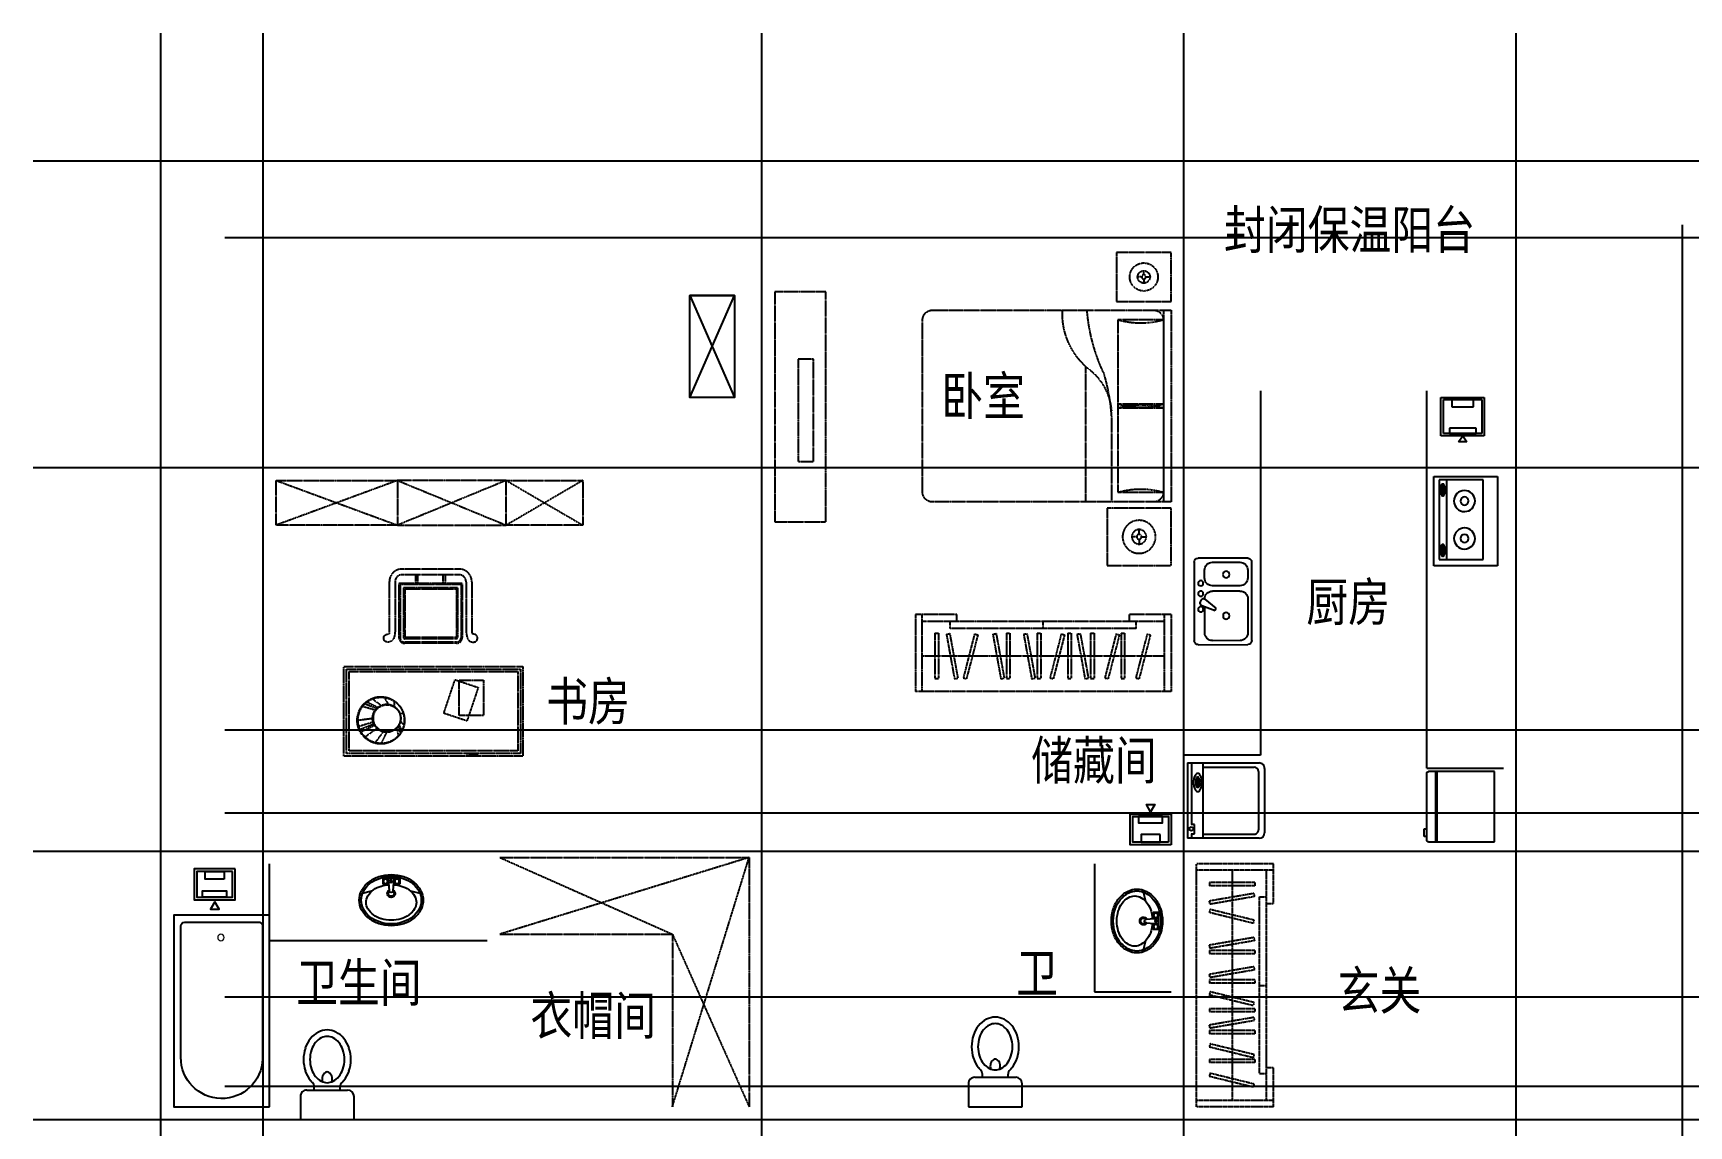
# Model space of a CAD drawing. Extents: x -1000 to 64800, y -15635 to 13400.
# Drawn here: x -1000 to 11950, y 4850 to 13400 of the extents above; entities that cross this region are included whole.
import ezdxf

# ---------------------------------------------------------------- set-up
doc = ezdxf.new("R2010")
doc.units = 0
doc.header["$LTSCALE"] = 10
doc.header["$MEASUREMENT"] = 0
doc.linetypes.add('CENTER2', pattern=[1.125, 0.75, -0.125, 0.125, -0.125])
doc.linetypes.add('DASH', pattern=[0.35, 0.25, -0.1])
doc.layers.add('DOTE', color=1, linetype='CENTER2', plot=False)
for name, color, linetype in [('line', 4, 'Continuous'), ('TEXT', 7, 'Continuous'), ('厨具洁具', 8, 'Continuous'), ('平面家具', 134, 'DASH'), ('面积', 6, 'Continuous')]:
    doc.layers.add(name, color=color, linetype=linetype)
doc.styles.add('DIM_FONT', font='', dxfattribs={"width": 0.8})
doc.styles.add('ST', font='SIMYOU.TTF', dxfattribs={"width": 0.8})
doc.styles.get("Standard").update_dxf_attribs({"font": 'gbenor.shx', "bigfont": 'gbcbig.shx'})
doc.styles.get('DIM_FONT').set_extended_font_data('Technical')

# ---------------------------------------------------------------- blocks, each defined once
blk = doc.blocks.new('nnn')
at = {"layer": '平面家具'}
for points in [[(39753, 20764), (39753, 18964), (39353, 18964), (39353, 20764)], [(39657, 20291), (39657, 19491), (39537, 19491), (39537, 20291)]]:
    blk.add_lwpolyline(points, close=True, dxfattribs=at)
blk = doc.blocks.new('A$C43944DE8')
at = {"layer": '平面家具'}
for p, q in [((1674, 2225), (1636, 2225)), ((1693, 2244), (1693, 2282)), ((1693, 2206), (1693, 2168)), ((1712, 2225), (1750, 2225)), ((1943, 1952), (76, 1952)), ((1273, 890), (1273, 1952)), ((1476, 1293), (1476, 1952)), ((1883, 452), (1883, 1952)), ((1943, 452), (1943, 1952)), ((0, 1876), (0, 528)), ((1527, 1188), (1527, 1876)), ((1527, 1876), (1883, 1876)), ((1883, 528), (1883, 1876)), ((1527, 1216), (1883, 1216)), ((1527, 528), (1527, 1216)), ((1883, 1188), (1527, 1188)), ((1883, 528), (1527, 528)), ((76, 452), (1943, 452)), ((1714, 192), (1682, 192)), ((1730, 208), (1730, 240)), ((1730, 175), (1730, 143)), ((1746, 192), (1778, 192))]:
    blk.add_line(p, q, dxfattribs=at)
for points in [[(1943, 2000), (1443, 2000), (1443, 2450), (1943, 2450)], [(1943, 0), (1517, 0), (1517, 383), (1943, 383)]]:
    blk.add_lwpolyline(points, close=True, dxfattribs=at)
for centre, radius, start, end in [((76, 1876), 76.2, 90, 180), ((1807, 1876), 76, 0, 90), ((1705, 2486), 635, 253.7398, 286.2602), ((1021, 1275), 457, 307.4298, 355.5017), ((-42, 1380), 1521, 343.0571, 356.6935), ((1705, 1826), 635, 253.7398, 286.2602), ((1705, 578), 635, 73.7398, 106.2602), ((1654, 478), 561, 129.3578, 182.6396), ((2691, 343), 1409, 155.0769, 175.5755), ((76, 528), 76.2, 180, 270), ((1705, -81), 635, 73.7398, 106.2602), ((1807, 528), 76, 270, 0)]:
    blk.add_arc(centre, radius, start, end, dxfattribs=at)
for centre, major_axis, start_param, end_param in [((1693, 2225), (0, 129), -1.570330743424031, 4.712854563755555), ((1693, 2225), (-40.1, 40.1), 3.928464393698623, 10.21164970087821), ((1693, 2225), (13.4, 13.4), 6.283185307179586, 12.56637061435917), ((1730, 192), (0, 110), -1.570628, 4.712557), ((1730, 192), (34.2, 34.2), 5.499261, 11.782446), ((1730, 192), (-11.4, 11.4), 4.712389, 10.995574)]:
    blk.add_ellipse(centre, major_axis=major_axis, ratio=1, start_param=start_param, end_param=end_param, dxfattribs=at)
blk = doc.blocks.new('451')
at = {"layer": '平面家具'}
for p, q in [((83073, 10497), (83073, 11097)), ((83073, 11097), (85073, 11097)), ((83126, 10497), (83126, 11097)), ((85021, 10497), (85021, 11097)), ((85073, 10497), (85073, 11097)), ((83235, 10655), (83323, 10998)), ((83260, 10648), (83349, 10992)), ((83349, 10992), (83323, 10998)), ((83437, 10642), (83437, 10997)), ((83463, 10997), (83437, 10997)), ((83463, 10642), (83463, 10997)), ((83477, 10655), (83565, 10998)), ((83503, 10648), (83591, 10992)), ((83591, 10992), (83565, 10998)), ((83675, 10642), (83675, 10997)), ((83702, 10997), (83675, 10997)), ((83702, 10642), (83702, 10997)), ((83746, 10999), (83720, 10994)), ((83783, 10645), (83720, 10994)), ((83809, 10650), (83746, 10999)), ((83854, 10642), (83854, 10997)), ((83880, 10997), (83854, 10997)), ((83880, 10642), (83880, 10997)), ((83906, 10655), (83994, 10998)), ((83932, 10648), (84020, 10992)), ((84020, 10992), (83994, 10998)), ((84092, 10642), (84092, 10997)), ((84119, 10997), (84092, 10997)), ((84119, 10642), (84119, 10997)), ((84163, 10999), (84137, 10994)), ((84200, 10645), (84137, 10994)), ((84226, 10650), (84163, 10999)), ((84333, 10642), (84333, 10997)), ((84359, 10997), (84333, 10997)), ((84359, 10642), (84359, 10997)), ((84404, 10999), (84378, 10994)), ((84441, 10645), (84378, 10994)), ((84467, 10650), (84404, 10999)), ((84584, 10655), (84673, 10998)), ((84610, 10648), (84698, 10992)), ((84698, 10992), (84673, 10998)), ((84767, 10999), (84741, 10994)), ((84804, 10645), (84741, 10994)), ((84830, 10650), (84767, 10999)), ((84893, 10642), (84893, 10997)), ((84920, 10997), (84893, 10997)), ((84920, 10642), (84920, 10997)), ((85021, 10820), (83126, 10820)), ((83260, 10648), (83235, 10655)), ((83463, 10642), (83437, 10642)), ((83503, 10648), (83477, 10655)), ((83702, 10642), (83675, 10642)), ((83809, 10650), (83783, 10645)), ((83880, 10642), (83854, 10642)), ((83932, 10648), (83906, 10655)), ((84119, 10642), (84092, 10642)), ((84226, 10650), (84200, 10645)), ((84359, 10642), (84333, 10642)), ((84467, 10650), (84441, 10645)), ((84610, 10648), (84584, 10655)), ((84830, 10650), (84804, 10645)), ((84920, 10642), (84893, 10642)), ((83073, 10497), (83398, 10497)), ((83126, 10551), (85021, 10551)), ((83346, 10605), (83346, 10551)), ((83346, 10605), (84801, 10605)), ((83398, 10551), (83398, 10497)), ((84073, 10605), (84073, 10551)), ((84748, 10551), (84748, 10497)), ((84748, 10497), (85073, 10497)), ((84801, 10605), (84801, 10551))]:
    blk.add_line(p, q, dxfattribs=at)
blk = doc.blocks.new('xxx')
at = {"layer": '厨具洁具'}
for p, q in [((-3863, -1798), (-3863, -2302)), ((-3259, -1755), (-3820, -1755)), ((-3382, -1787), (-3781, -1787)), ((-3383, -2345), (-3383, -1755)), ((-3290, -1755), (-3290, -2238)), ((-3259, -1755), (-3259, -2345)), ((-3816, -1822), (-3816, -2279)), ((-3356, -1881), (-3341, -1881)), ((-3356, -1936), (-3356, -1881)), ((-3341, -1936), (-3356, -1936)), ((-3334, -1867), (-3343, -1867)), ((-3341, -1881), (-3341, -1936)), ((-3333, -1945), (-3343, -1945)), ((-3382, -2313), (-3781, -2313)), ((-3315, -2309), (-3315, -2238)), ((-3315, -2238), (-3289, -2238)), ((-3289, -2309), (-3315, -2309)), ((-3290, -2309), (-3290, -2345)), ((-3820, -2345), (-3259, -2345))]:
    blk.add_line(p, q, dxfattribs=at)
at = {"layer": '厨具洁具', "extrusion": (0, 0, -1)}
for centre, major_axis, start_param, end_param in [((-3820, -1798), (-42.7, 0), -0.000015, 1.570782), ((-3781, -1822), (-34.2, 0), -0.000021, 1.570775), ((-3219, -1908), (109, 109), 3.926991, 4.115544), ((-3219, -1908), (109, 109), 3.738438, 3.926991), ((-3279, -1896), (-65.6, 65.6), 5.68634, 5.929486), ((-3279, -1919), (65.6, 65.6), 3.495292, 3.738438), ((-3316, -1879), (-36.2, 36.2), 5.929486, 6.336245), ((-3340, -1853), (-11.5, 11.5), 0.05306, 0.785398), ((-3272, -1898), (-57.1, 57.1), 5.715274, 5.750216), ((-3316, -1887), (-25, 25), 5.750216, 6.054732), ((-3316, -1925), (-25, 25), 4.940843, 5.167649), ((-3343, -1870), (-2.44, 2.44), 6.054732, 7.068583), ((-3343, -1870), (-2.44, 2.44), 0.785398, 1.79925), ((-3340, -1853), (-11.5, 11.5), 0.785398, 1.517736), ((-3370, -1887), (25, 25), 0.228454, 0.532969), ((-3370, -1925), (-25, 25), 2.608624, 2.913139), ((-3414, -1898), (57.1, 57.1), 0.532969, 0.678963), ((-3414, -1913), (-57.1, 57.1), 2.462629, 2.608624), ((-3334, -1870), (-2.44, 2.44), 0.785398, 1.79925), ((-3485, -1906), (107, 107), 0.678963, 0.785398), ((-3485, -1906), (-107, 107), 2.356194, 2.462629), ((-3361, -1887), (25, 25), 0.228454, 0.532969), ((-3361, -1925), (-25, 25), 2.608624, 2.913139), ((-3363, -1879), (-36.2, 36.2), 1.517736, 1.924496), ((-3405, -1898), (57.1, 57.1), 0.532969, 0.678963), ((-3405, -1913), (57.1, 57.1), 0.891833, 1.037827), ((-3476, -1906), (-107, 107), 2.24976, 2.356194), ((-3476, -1906), (107, 107), 0.785398, 0.891833), ((-3401, -1896), (65.6, 65.6), 0.353699, 0.596845), ((-3401, -1919), (-65.6, 65.6), 2.544747, 2.787893), ((-3461, -1908), (109, 109), 0.596845, 0.785398), ((-3461, -1908), (109, 109), 0.785398, 0.973951), ((-3316, -1937), (-36.2, 36.2), 4.659329, 5.066088), ((-3340, -1963), (-11.5, 11.5), 3.926991, 4.659329), ((-3343, -1941), (2.44, 2.44), 2.356194, 3.370046), ((-3343, -1941), (-2.44, 2.44), 2.913139, 3.926991), ((-3340, -1963), (-11.5, 11.5), 3.194653, 3.926991), ((-3334, -1941), (-2.44, 2.44), 3.926991, 4.240198), ((-3334, -1941), (-2.44, 2.44), 2.913139, 3.926991), ((-3363, -1937), (36.2, 36.2), 1.217097, 1.623856), ((-3820, -2302), (-42.7, 0), 4.712376, 6.283172), ((-3781, -2279), (-34.2, 0), 4.712326, 6.283123), ((-3289, -2271), (-10.6, 10.6), 0.785398, 7.068583)]:
    blk.add_ellipse(centre, major_axis=major_axis, ratio=1, start_param=start_param, end_param=end_param, dxfattribs=at)
at = {"layer": '厨具洁具', "text_generation_flag": 4, "width": 0.8, "flags": 9}
for tag in ['YSIZE', 'XSIZE']:
    blk.add_attdef(tag, (-3259, -2050), '', height=0.428, rotation=90, dxfattribs=at)
blk = doc.blocks.new('ll')
at = {"layer": '厨具洁具'}
for p, q in [((2807, 33), (2787, 33)), ((2787, 33), (2787, -26)), ((2807, -457), (2807, 57)), ((2822, 75), (3337, 75)), ((2876, -475), (2876, 75)), ((2886, -475), (2886, 75)), ((3337, 75), (3337, -475)), ((2787, -26), (2807, -26)), ((3337, -475), (2822, -475))]:
    blk.add_line(p, q, dxfattribs=at)
for centre, start_param, end_param in [((2822, 57), 0, 1.570796), ((2822, -457), 1.570796, 3.141593)]:
    blk.add_ellipse(centre, major_axis=(0, 17.7), ratio=0.830247, start_param=start_param, end_param=end_param, dxfattribs=at)
blk = doc.blocks.new('cj')
at = {"layer": '厨具洁具'}
for p, q in [((-2713, 12150), (-2013, 12150)), ((-2713, 11650), (-2713, 12150)), ((-2013, 12150), (-2013, 11650)), ((-2063, 12037), (-2686, 12037)), ((-2686, 12037), (-2686, 11694)), ((-2063, 11694), (-2063, 12037)), ((-2686, 11750), (-2063, 11750)), ((-2686, 11694), (-2063, 11694)), ((-2653, 11728), (-2653, 11716)), ((-2578, 11718), (-2643, 11718)), ((-2643, 11718), (-2643, 11702)), ((-2643, 11702), (-2578, 11702)), ((-2578, 11702), (-2578, 11718)), ((-2562, 11727), (-2562, 11716)), ((-2180, 11728), (-2180, 11716)), ((-2105, 11718), (-2170, 11718)), ((-2170, 11718), (-2170, 11702)), ((-2170, 11702), (-2105, 11702)), ((-2105, 11702), (-2105, 11718)), ((-2089, 11727), (-2089, 11716)), ((-2013, 11650), (-2713, 11650))]:
    blk.add_line(p, q, dxfattribs=at)
for points in [[(-2562, 11727, 0.259034), (-2564, 11730, 0.076276), (-2575, 11735, 0.036515), (-2589, 11737, 0.026615), (-2608, 11738, 0.026615), (-2626, 11737, 0.036515), (-2640, 11735, 0.076276), (-2651, 11730, 0.259034), (-2653, 11727, 0.078462), (-2653, 11725, 0.056762)], [(-2562, 11716, 0.259034), (-2564, 11719, 0.076276), (-2575, 11724, 0.036515), (-2589, 11727, 0.026615), (-2608, 11728, 0.026615), (-2626, 11727, 0.036515), (-2640, 11724, 0.076276), (-2651, 11719, 0.259034), (-2653, 11716, 0.259034), (-2651, 11713, 0.056762), (-2643, 11709, 0.036515)], [(-2578, 11707, 0.008736), (-2575, 11708, 0.076276), (-2564, 11713, 0.259034), (-2562, 11716, 0.259034)], [(-2089, 11727, 0.259034), (-2091, 11730, 0.076276), (-2102, 11735, 0.036515), (-2116, 11737, 0.026615), (-2135, 11738, 0.026615), (-2153, 11737, 0.036515), (-2167, 11735, 0.076276), (-2178, 11730, 0.259034), (-2180, 11727, 0.078462), (-2180, 11725, 0.056762)], [(-2089, 11716, 0.259034), (-2091, 11719, 0.076276), (-2102, 11724, 0.036515), (-2116, 11727, 0.026615), (-2135, 11728, 0.026615), (-2153, 11727, 0.036515), (-2167, 11724, 0.076276), (-2178, 11719, 0.259034), (-2180, 11716, 0.259034), (-2178, 11713, 0.056762), (-2170, 11709, 0.036515)], [(-2105, 11707, 0.008736), (-2102, 11708, 0.076276), (-2091, 11713, 0.259034), (-2089, 11716, 0.259034)]]:
    blk.add_lwpolyline(points, format="xyb", dxfattribs=at)
for centre, radius, start, end in [((-2521, 11891), 82.5, 0.964, 0), ((-2521, 11891), 31.6, 0.6532, 0), ((-2228, 11891), 82.5, 180, 179.036), ((-2228, 11891), 31.6, 180, 179.3468)]:
    blk.add_arc(centre, radius, start, end, dxfattribs=at)
blk = doc.blocks.new('M_E25ESP')
at = {"color": 0, "linetype": 'ByBlock'}
for p, q in [((0, -307), (0, 307)), ((31, 338), (419, 338)), ((358, 307), (143, 307)), ((450, 307), (450, -307)), ((82, 245), (82, 40)), ((419, -20), (419, 245)), ((48, 2), (57, -12)), ((59, 31), (163, 70)), ((173, 53), (87, -18)), ((163, 70), (173, 53)), ((143, -82), (358, -82)), ((358, -123), (143, -123)), ((82, -184), (82, -245)), ((419, -245), (419, -184)), ((419, -338), (31, -338)), ((143, -307), (358, -307))]:
    blk.add_line(p, q, dxfattribs=at)
for centre, radius in [((251, 112), 25.6), ((51, 61), 20.5), ((51, -61), 20.5), ((51, -143), 20.5), ((251, -210), 25.6)]:
    blk.add_circle(centre, radius, dxfattribs=at)
for centre, radius, start, end in [((31, 307), 30.7, 90, 180), ((143, 245), 61.4, 90, 180), ((358, 245), 61.4, 0, 90), ((419, 307), 30.7, 0, 90), ((66, 12), 20.5, 110.5377, 210), ((74, -2), 20.5, 210, 309.4623), ((143, -20), 61.4, 180, 270), ((143, -184), 61.4, 90, 180), ((358, -20), 61.4, 270, 0), ((358, -184), 61.4, 0, 90), ((143, -245), 61.4, 180, 270), ((358, -245), 61.4, 270, 0), ((31, -307), 30.7, 180, 270), ((419, -307), 30.7, 270, 0)]:
    blk.add_arc(centre, radius, start, end, dxfattribs=at)
at = {"style": 'DIM_FONT', "width": 0.8, "flags": 9}
for tag in ['XSIZE', 'YSIZE']:
    blk.add_attdef(tag, (0, 0), '', height=0.5, dxfattribs=at)
blk = doc.blocks.new('风道2')
at = {"layer": '厨具洁具', "ltscale": 5}
for p, q in [((134526, -50507), (134826, -50507)), ((134526, -50847), (134526, -50507)), ((134543, -50526), (134810, -50526)), ((134543, -50827), (134543, -50526)), ((134543, -50592), (134543, -50761)), ((134600, -50592), (134543, -50592)), ((134600, -50761), (134600, -50592)), ((134766, -50572), (134766, -50778)), ((134810, -50572), (134766, -50572)), ((134810, -50526), (134810, -50827)), ((134810, -50778), (134810, -50572)), ((134826, -50507), (134826, -50847)), ((134543, -50761), (134600, -50761)), ((134826, -50676), (134873, -50643)), ((134873, -50710), (134826, -50676)), ((134873, -50643), (134873, -50710)), ((134826, -50847), (134526, -50847)), ((134810, -50827), (134543, -50827)), ((134766, -50778), (134810, -50778))]:
    blk.add_line(p, q, dxfattribs=at)
blk = doc.blocks.new('241')
at = {"layer": '厨具洁具', "ltscale": 5}
for points in [[(107230, 15613), (107550, 15613), (107550, 15853), (107230, 15853)], [(107250, 15633), (107530, 15633), (107530, 15833), (107250, 15833)], [(107298, 15833), (107484, 15833), (107484, 15783), (107298, 15783)], [(107390, 15869), (107423, 15927), (107356, 15927)], [(107315, 15693), (107464, 15693), (107464, 15633), (107315, 15633)]]:
    blk.add_lwpolyline(points, close=True, dxfattribs=at)
blk = doc.blocks.new('$plan$00001629')
for p, q in [((-75, -35), (-75, -85)), ((-75, -35), (75, -35)), ((-75, -85), (-21, -85)), ((-16, -146), (-25, -35)), ((16, -146), (25, -35)), ((21, -85), (75, -85)), ((75, -35), (75, -85)), ((-252, -170), (-172, -150)), ((172, -150), (252, -170))]:
    blk.add_line(p, q)
for centre, radius in [((-50, -60), 20), ((1, -60), 10), ((50, -60), 20)]:
    blk.add_circle(centre, radius)
for centre, radius, start, end in [((0, -340), 340, 90, 108.7907), ((0, -340), 340, 71.2093, 90), ((-90, -230), 190, 153.24, 180), ((-46, -252), 239, 129.4007, 153.24), ((-46, -252), 222, 129.4007, 153.24), ((-53, -278), 174, 126.0274, 150.3366), ((-18, -286), 283, 108.7907, 129.4007), ((-18, -286), 266, 108.7907, 129.4007), ((-21, -322), 229, 106.7647, 126.0274), ((0, -340), 323, 90, 108.7907), ((0, -391), 301, 93.9271, 106.7647), ((0, -170), 35, 118.7783, 61.2217), ((0, -340), 323, 71.2093, 90), ((0, -391), 301, 73.2353, 86.0729), ((21, -322), 229, 53.9726, 73.2353), ((18, -286), 266, 50.5993, 71.2093), ((18, -286), 283, 50.5993, 71.2093), ((53, -278), 174, 29.6634, 53.9726), ((46, -252), 222, 26.76, 50.5993), ((46, -252), 239, 26.76, 50.5993), ((90, -230), 190, 0, 26.76), ((-90, -230), 190, 180, 206.76), ((-90, -230), 173, 153.24, 180), ((-90, -230), 173, 180, 206.76), ((-102, -250), 118, 150.3366, 180), ((-102, -250), 118, 180, 209.6634), ((0, -170), 25, 129.0728, 50.9272), ((0, -146), 16.3, 180, 0), ((102, -250), 118, 0, 29.6634), ((102, -250), 118, 330.3366, 0), ((90, -230), 173, 0, 26.76), ((90, -230), 173, 333.24, 0), ((90, -230), 190, 333.24, 0), ((-46, -208), 239, 206.76, 230.5993), ((-46, -208), 222, 206.76, 230.5993), ((-53, -222), 174, 209.6634, 233.9726), ((-18, -174), 283, 230.5993, 251.2093), ((-18, -174), 266, 230.5993, 251.2093), ((-21, -178), 229, 233.9726, 253.2353), ((0, -120), 323, 251.2093, 270), ((0, -109), 301, 253.2353, 270), ((0, -109), 301, 270, 286.7647), ((0, -120), 323, 270, 288.7907), ((21, -178), 229, 286.7647, 306.0274), ((18, -174), 266, 288.7907, 309.4007), ((18, -174), 283, 288.7907, 309.4007), ((53, -222), 174, 306.0274, 330.3366), ((46, -208), 222, 309.4007, 333.24), ((46, -208), 239, 309.4007, 333.24), ((0, -120), 340, 251.2093, 270), ((0, -120), 340, 270, 288.7907)]:
    blk.add_arc(centre, radius, start, end)
blk = doc.blocks.new('$lvtry$00000005')
for p, q in [((-210, 0, 0), (-210, -180, 0)), ((210, 0, 0), (-210, 0, 0)), ((210, -180, 0), (210, 0, 0)), ((160, -230, 0), (-160, -230, 0)), ((-101, -230, 0), (-101, -254, 0)), ((101, -230, 0), (101, -254, 0))]:
    blk.add_line(p, q)
at = {"elevation": 0}
blk.add_lwpolyline([(-135, -469, 0.080312), (-123, -544, 0.089014), (-92, -602, 0.104918), (-46, -639, 0.119812), (0, -650, 0.119812), (46, -639, 0.104918), (92, -602, 0.089014), (123, -544, 0.080312), (135, -469, 0.080312), (123, -395, 0.089014), (92, -337, 0.104918), (46, -300, 0.119812), (0, -288, 0.119812), (-46, -300, 0.104918), (-92, -337, 0.089014), (-123, -395, 0.080312)], format="xyb", close=True, dxfattribs=at)
for points in [[(-35, -295, 0.013578), (-36, -298, 0.073567), (-39, -318, 0.073567)], [(-39, -318, 0.073567), (-36, -339, 0.084454), (-27, -356, 0.10642), (-14, -368, 0.129709), (0, -372, 0.129709), (14, -368, 0.10642), (27, -356, 0.084454), (36, -339, 0.073567), (39, -318, 0.073567), (36, -298, 0.014016), (35, -295, 0.10642)]]:
    blk.add_lwpolyline(points, format="xyb", dxfattribs=at)
for centre, radius, start, end in [((-160, -180, 0), 50, 180, 270), ((-151, -254, 0), 50, 314.8144, 0), ((151, -254, 0), 50, 180, 225.2555), ((160, -180, 0), 50, 270, 0), ((102, -469, 0), 287, 161.6333, 180), ((52, -453, 0), 235, 141.2863, 161.6333), ((20, -427, 0), 194, 134.8144, 141.2863), ((-20, -427, 0), 194, 38.7137, 45.2555), ((-52, -453, 0), 235, 18.3667, 38.7137), ((-102, -469, 0), 287, 0, 18.3667), ((102, -469, 0), 287, 180, 198.3667), ((-102, -469, 0), 287, 341.6333, 0), ((52, -486, 0), 235, 198.3667, 218.7137), ((20, -512, 0), 194, 218.7137, 242.6714), ((-20, -512, 0), 194, 297.3286, 321.2863), ((-52, -486, 0), 235, 321.2863, 341.6333), ((0, -551, 0), 150, 242.6714, 270), ((0, -551, 0), 150, 270, 297.3286)]:
    blk.add_arc(centre, radius, start, end)
blk = doc.blocks.new('$plan$00001638')
for p, q in [((1415, 319), (375, 319)), ((1444, -289), (1445, 289)), ((387, -319), (1414, -319))]:
    blk.add_line(p, q)
blk.add_lwpolyline([(0, 375), (1500, 375), (1500, -375), (0, -375)], close=True)
at = {"lineweight": 13}
blk.add_circle((1324, -6), 25, dxfattribs=at)
for centre, radius, start, end in [((383, 0), 319, 91.3982, 270.6999), ((1415, 289), 30, 359.9714, 89.9956), ((1414, -289), 30, 270.0057, 359.9714)]:
    blk.add_arc(centre, radius, start, end)
blk = doc.blocks.new('DVG')
at = {"layer": '平面家具'}
for p, q in [((57882, 60012), (57435, 60012)), ((57882, 59967), (57435, 59967)), ((57542, 59900), (57542, 59967)), ((57560, 59900), (57560, 59967)), ((57758, 59900), (57758, 59967)), ((57776, 59900), (57776, 59967)), ((57336, 59913), (57336, 59528)), ((57381, 59913), (57381, 59536)), ((57411, 59900), (57411, 59476)), ((57906, 59900), (57411, 59900)), ((57420, 59891), (57420, 59476)), ((57897, 59891), (57420, 59891)), ((57870, 59864), (57447, 59864)), ((57447, 59864), (57447, 59476)), ((57861, 59855), (57456, 59855)), ((57456, 59855), (57456, 59476)), ((57861, 59855), (57861, 59476)), ((57870, 59864), (57870, 59476)), ((57897, 59891), (57897, 59476)), ((57906, 59900), (57906, 59476)), ((57936, 59913), (57936, 59536)), ((57981, 59913), (57981, 59528)), ((57861, 59476), (57456, 59476)), ((57861, 59467), (57456, 59467)), ((57861, 59440), (57456, 59440)), ((57861, 59431), (57456, 59431))]:
    blk.add_line(p, q, dxfattribs=at)
for centre, radius, start, end in [((57435, 59913), 99, 90, 180), ((57435, 59913), 54, 90, 180), ((57882, 59913), 99, 0, 90), ((57882, 59913), 54, 0, 90), ((57456, 59476), 45, 180, 270), ((57456, 59476), 36, 180, 270), ((57456, 59476), 9, 180, 270), ((57861, 59476), 45, 270, 0), ((57861, 59476), 9, 270, 0), ((57861, 59476), 36, 270, 0)]:
    blk.add_arc(centre, radius, start, end, dxfattribs=at)
for points in [[(57381, 59536), (57381, 59522), (57379, 59497), (57371, 59467), (57356, 59449), (57341, 59442), (57327, 59440), (57313, 59441), (57299, 59447), (57294, 59458), (57292, 59474), (57294, 59487), (57309, 59500), (57321, 59504), (57335, 59505)], [(57936, 59536), (57937, 59522), (57939, 59497), (57947, 59467), (57961, 59449), (57977, 59442), (57991, 59440), (58004, 59441), (58019, 59447), (58024, 59458), (58026, 59474), (58024, 59487), (58009, 59500), (57997, 59504), (57983, 59505)]]:
    blk.add_open_spline(points, degree=3, knots=[14.383029, 14.383029, 14.383029, 14.383029, 63.65766, 97.203662, 117.045663, 137.543621, 150.591273, 163.063221, 179.981785, 195.746444, 205.970549, 221.627869, 231.488309, 239.80333, 239.80333, 239.80333, 239.80333], dxfattribs=at)
for points in [[(57336, 59528), (57336, 59521), (57336, 59513), (57335, 59505)], [(57981, 59528), (57982, 59521), (57982, 59513), (57983, 59505)]]:
    blk.add_open_spline(points, degree=3, dxfattribs=at)
blk = doc.blocks.new('MKI')
at = {"layer": '平面家具'}
for p, q in [((56981, 59249), (58381, 59249)), ((56981, 58549), (56981, 59249)), ((57001, 59229), (58361, 59229)), ((57001, 58569), (57001, 59229)), ((57021, 59209), (58341, 59209)), ((57021, 58589), (57021, 59209)), ((58341, 59209), (58341, 58589)), ((58361, 59229), (58361, 58569)), ((58381, 59249), (58381, 58549)), ((57762, 58883), (57850, 59146)), ((57850, 59146), (58031, 59085)), ((57882, 58866), (57882, 59143)), ((57882, 59143), (58073, 59143)), ((58031, 59085), (57943, 58823)), ((58073, 59143), (58073, 58866)), ((57122, 58940), (57233, 58908)), ((57242, 58918), (57138, 58958)), ((57156, 58974), (57253, 58927)), ((57276, 58941), (57198, 58999)), ((57293, 59012), (57331, 58948)), ((57378, 58930), (57377, 58979)), ((57212, 58843), (57084, 58826)), ((57215, 58815), (57091, 58778)), ((57099, 58755), (57220, 58802)), ((57436, 58745), (57412, 58797)), ((57417, 58878), (57446, 58887)), ((57452, 58791), (57421, 58823)), ((57943, 58823), (57762, 58883)), ((58073, 58866), (57882, 58866)), ((57226, 58790), (57110, 58734)), ((57140, 58695), (57243, 58768)), ((57223, 58648), (57291, 58741)), ((57271, 58642), (57318, 58738)), ((57409, 58705), (57397, 58774)), ((57405, 58785), (57424, 58724)), ((58381, 58549), (56981, 58549)), ((58361, 58569), (57001, 58569)), ((58341, 58589), (57021, 58589)), ((57940, 58564), (58030, 58564)), ((57940, 58564), (58030, 58564))]:
    blk.add_line(p, q, dxfattribs=at)
for centre, radius in [((57270, 58828), 185), ((57272, 58828), 181), ((57315, 58844), 110), ((57317, 58844), 106)]:
    blk.add_circle(centre, radius, dxfattribs=at)

msp = doc.modelspace()

# ---------------------------------------------------------------- linework, layer by layer
at = {"layer": 'DOTE', "linetype": 'ByBlock'}
for p, q in [((0, -1000), (0, 13400)), ((800, -1000), (800, 13400)), ((4700, -1000), (4700, 13400)), ((8000, 500), (8000, 13400)), ((10600, 500), (10600, 13400)), ((-1000, 12400), (64800, 12400)), ((500, 11800), (64800, 11800)), ((11900, -1000), (11900, 11900)), ((-1000, 10000), (63300, 10000)), ((500, 7950), (63000, 7950)), ((500, 7300), (64800, 7300)), ((-1000, 7000), (63300, 7000)), ((500, 5860), (63000, 5860)), ((500, 5160), (64800, 5160)), ((-1000, 4900), (63300, 4900))]:
    msp.add_line(p, q, dxfattribs=at)
at = {"layer": 'line'}
msp.add_lwpolyline([(4135, 10548), (4135, 11348), (4485, 11348), (4485, 10548), (4135, 10548), (4485, 11348), (4135, 11348), (4485, 10548)], dxfattribs=at)
at = {"layer": '厨具洁具'}
for p, q in [((8600, 10600), (8600, 7750)), ((9900, 7650), (9900, 10600)), ((8600, 7750), (8000, 7750)), ((9900, 7650), (10500, 7650)), ((850, 6500), (850, 6900)), ((7300, 6900), (7300, 5900)), ((850, 6300), (2550, 6300)), ((7300, 5900), (7900, 5900))]:
    msp.add_line(p, q, dxfattribs=at)
at = {"layer": '平面家具'}
for p, q in [((900, 9900), (1850, 9550)), ((1850, 9900), (900, 9550)), ((2700, 9900), (1850, 9550)), ((1850, 9900), (2700, 9550)), ((3300, 9900), (2700, 9550)), ((2700, 9900), (3300, 9550))]:
    msp.add_line(p, q, dxfattribs=at)
for points in [[(1850, 9900), (1850, 9550), (900, 9550), (900, 9900)], [(1850, 9900), (1850, 9550), (2700, 9550), (2700, 9900)], [(3300, 9900), (3300, 9550), (2700, 9550), (2700, 9900)]]:
    msp.add_lwpolyline(points, close=True, dxfattribs=at)
for points in [[(4000, 5000), (4600, 6950), (2650, 6350)], [(2650, 6950), (4000, 6350), (4600, 5000)], [(2650, 6950), (4600, 6950), (4600, 5000)], [(2650, 6350), (4000, 6350), (4000, 5000)]]:
    msp.add_lwpolyline(points, dxfattribs=at)

# ---------------------------------------------------------------- block references
at = {"layer": '厨具洁具'}
for name, p, rotation in [('风道2', (60857, 145076), 270), ('cj', (-1696, 7218), 270), ('241', (107810, 22473), 180)]:
    msp.add_blockref(name, p, dxfattribs=dict(at, rotation=rotation))
at = {"layer": '厨具洁具', "xscale": -1}
for name, p, rotation in [('M_E25ESP', (8081, 8953), 180.0800851530269), ('ll', (7092, 7147), 180)]:
    msp.add_blockref(name, p, dxfattribs=dict(at, rotation=rotation))
for name, p in [('xxx', (4769, 9445)), ('241', (115130, -8563))]:
    msp.add_blockref(name, p, dxfattribs=at)
at = {"layer": '厨具洁具', "xscale": 0.8928999999916414, "yscale": -0.8696000000054482}
for p, rotation in [((1801, 6816), 180), ((7833, 6453), 90)]:
    msp.add_blockref('$plan$00001629', p, dxfattribs=dict(at, rotation=rotation))
at = {"layer": '厨具洁具', "yscale": -1, "rotation": 90}
msp.add_blockref('$plan$00001638', (475, 5000), dxfattribs=at)
at = {"layer": '厨具洁具', "xscale": -1, "yscale": -1}
for p in [(6525, 5000, 0), (1300, 4900, 0)]:
    msp.add_blockref('$lvtry$00000005', p, dxfattribs=at)
at = {"layer": '平面家具', "xscale": -1, "rotation": 180}
msp.add_blockref('A$C43944DE8', (5957, 11684), dxfattribs=at)
at = {"layer": '平面家具'}
for name in ['DVG', 'MKI']:
    msp.add_blockref(name, (-55550, -50805), dxfattribs=at)
at = {"layer": '平面家具', "rotation": 180}
msp.add_blockref('451', (90973, 19347), dxfattribs=at)
at = {"layer": '平面家具', "xscale": 0.9499999999970896, "zscale": 0.9499999999970896, "rotation": 90}
msp.add_blockref('451', (19197, -73920), dxfattribs=at)
at = {"layer": '面积', "xscale": -1, "rotation": 180}
msp.add_blockref('nnn', (-34553, 30339), dxfattribs=at)

# ---------------------------------------------------------------- texts
at = {"layer": 'TEXT', "style": 'ST', "width": 0.8}
for s, p in [('封闭保温阳台', (8314, 11711)), ('卧室', (6103, 10411)), ('厨房', (8958, 8800)), ('书房', (3013, 8022)), ('储藏间', (6806, 7560)), ('卫生间', (1057, 5821)), ('卫', (6688, 5895)), ('玄关', (9203, 5760)), ('衣帽间', (2890, 5563))]:
    msp.add_text(s, height=300, dxfattribs=at).set_placement(p)

doc.saveas('drawing.dxf')
